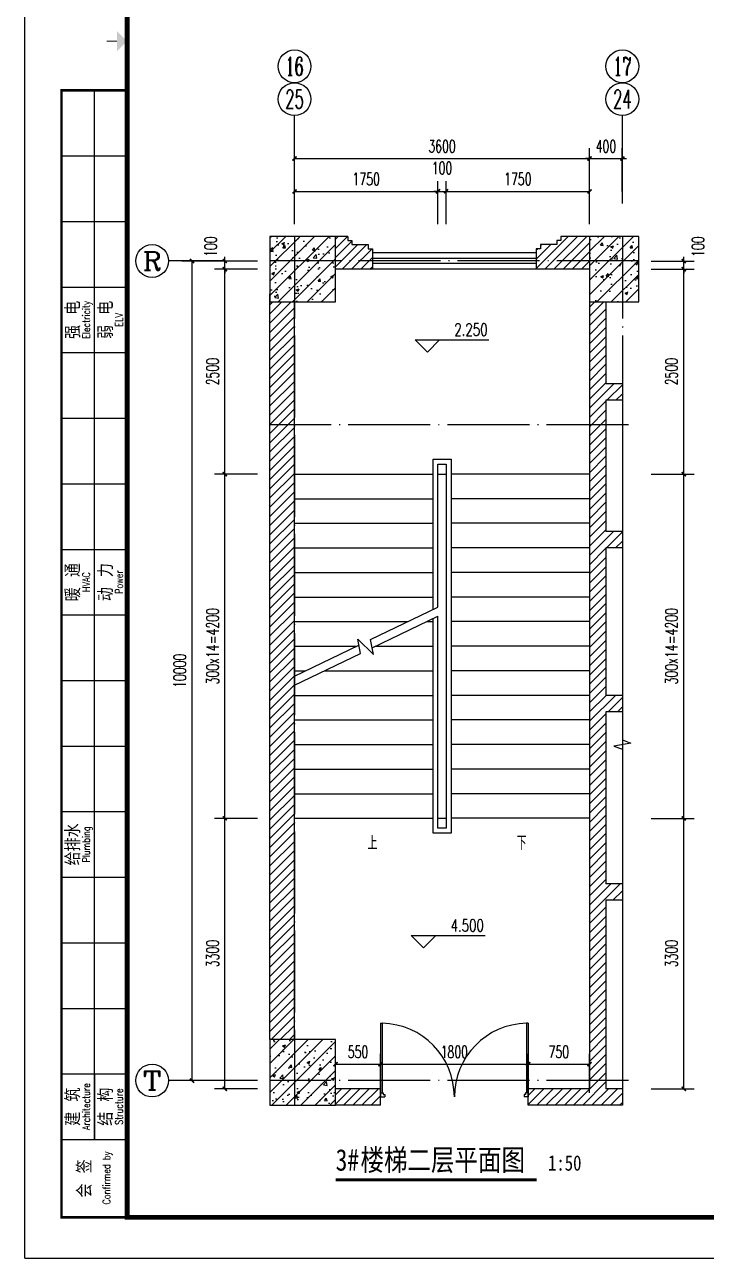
# Model space of a CAD drawing. Extents: x 307762 to 522490, y -326758 to -245675.
# Drawn here: x 419095 to 427413, y -275728 to -260676 of the extents above; entities that cross this region are included whole.
import ezdxf
from ezdxf.enums import TextEntityAlignment as Align

# ---------------------------------------------------------------- set-up
doc = ezdxf.new("R2010")
doc.units = 0
doc.header["$LTSCALE"] = 1000
doc.header["$MEASUREMENT"] = 0
doc.linetypes.add('DOTE', pattern=[2.42, 2, -0.2, 0.02, -0.2])
doc.layers.get('0').update_dxf_attribs({"linetype": 'CONTINUOUS'})
doc.layers.get('Defpoints').update_dxf_attribs({"color": 6, "linetype": 'CONTINUOUS'})
for name, color, linetype in [('A-墙线', 2, 'CONTINUOUS'), ('A-外窗', 145, 'CONTINUOUS'), ('A-门', 167, 'CONTINUOUS'), ('AXIS', 3, 'CONTINUOUS'), ('AXIS_TEXT', 7, 'CONTINUOUS'), ('COLUMN', 2, 'CONTINUOUS'), ('DIM_ELEV', 3, 'CONTINUOUS'), ('DIM_SYMB', 3, 'CONTINUOUS'), ('DOTE', 1, 'DOTE'), ('PUB_DIM', 3, 'CONTINUOUS'), ('PUB_HATCH', 250, 'CONTINUOUS'), ('PUB_TEXT', 7, 'CONTINUOUS'), ('STAIR', 4, 'CONTINUOUS'), ('图框', 85, 'CONTINUOUS')]:
    doc.layers.add(name, color=color, linetype=linetype)
doc.styles.add('_TCH_AXIS', font='COMPLEX', dxfattribs={"bigfont": 'GBCBIG'})
doc.styles.add('_TCH_DIM', font='SIMPLEX', dxfattribs={"bigfont": 'GBCBIG'})
doc.styles.add('COMPLEX', font='COMPLEX')
doc.styles.add('DIM_FONT', font='SIMPLEX.shx', dxfattribs={"width": 0.65})
doc.styles.add('TKZ2_tjkts.shx', font='tjromant.shx', dxfattribs={"bigfont": 'tjkts.shx'})
doc.styles.add('房间名称', font='simhei.ttf', dxfattribs={"width": 0.8})
doc.dimstyles.new('DIMN50', dxfattribs={"dimscale": 0.5, "dimtxt": 300, "dimasz": 100, "dimexe": 250, "dimexo": 300, "dimgap": 150, "dimtad": 1, "dimdec": 0, "dimzin": 0, "dimdsep": 46, "dimtxsty": 'DIM_FONT', "dimblk": 'ARCHTICK', "dimcen": 0.09, "dimclrt": 7, "dimazin": 2, "dimtfac": 1, "dimtdec": 0, "dimtix": 1, "dimtmove": 2, "dimatfit": 3, "dimfxl": 0, "dimtolj": 1, "dimtzin": 0, "dimarcsym": 0})
pattern_1 = [(45, (0, 0), (-88.388348, 88.388348), []), (50, (0, 0), (358.63009, -31.37607), [37.5, -412.5]), (355, (0, 0), (-69.37567, 376.09607), [30, -330]), (100.4514, (29.9, -2.6), (289.2547, 344.71977), [31.8701, -350.57106]), (46.1842, (0, 100), (533.62052, -82.7595), [56.25, -618.75]), (96.6356, (44.47, 93.1), (467.33135, 487.05894), [47.80514, -525.8565]), (351.1842, (0, 100), (467.331, 487.0593), [45, -495]), (21, (50, 75), (298.45353, -201.30945), [37.5, -412.5]), (326, (50, 75), (121.65767, 362.57502), [30, -330]), (71.4514, (74.87, 58.22), (420.11131, 161.26525), [31.8701, -350.57106]), (37.5, (0, 0), (6.079928, 166.446927), [0, -326, 0, -335, 0, -331.25]), (7.5, (0, 0), (131.53477, 197.205856), [0, -191, 0, -318.5, 0, -126.25]), (327.5, (-111.5, 0), (266.911218, -11.277436), [0, -125, 0, -390, 0, -517.5]), (317.5, (-161.5, 0), (291.59308, 50.05249), [0, -162.5, 0, -259, 0, -367.5])]

# ---------------------------------------------------------------- blocks, each defined once
blk = doc.blocks.new('m1800')
at = {"layer": 'A-墙线'}
for p, q in [((-900, -100), (-900, 100)), ((900, -100), (900, 100))]:
    blk.add_line(p, q, dxfattribs=at)
at = {"layer": 'A-门'}
for p, q in [((-900, 900), (-900, 0)), ((-900, 900), (-880, 900)), ((-880, 900), (-880, 50)), ((880, 900), (880, 50)), ((900, 900), (880, 900)), ((900, 900), (900, 0)), ((-900, 50), (-870, 50)), ((-900, 0), (-850, 0)), ((-870, 50), (-870, 30)), ((-870, 30), (-850, 30)), ((-850, 30), (-850, 0)), ((850, 30), (850, 0)), ((870, 30), (850, 30)), ((900, 0), (850, 0)), ((870, 50), (870, 30)), ((900, 50), (870, 50))]:
    blk.add_line(p, q, dxfattribs=at)
for centre, start, end in [((-900, 0), 0, 88.7267), ((900, 0), 91.2733, 180)]:
    blk.add_arc(centre, 900, start, end, dxfattribs=at)
blk = doc.blocks.new('TJAD_TK_A1')
for p, q in [((517.38, 385.45), (517.38, 641.45)), ((509.38, 625.45), (525.38, 625.45)), ((509.38, 609.45), (525.38, 609.45)), ((509.38, 593.45), (525.38, 593.45)), ((509.38, 577.45), (525.38, 577.45)), ((509.38, 561.45), (525.38, 561.45)), ((509.38, 545.45), (525.38, 545.45)), ((509.38, 529.45), (525.38, 529.45)), ((509.38, 513.45), (525.38, 513.45)), ((509.38, 497.45), (525.38, 497.45)), ((509.38, 481.45), (525.38, 481.45)), ((509.38, 465.45), (525.38, 465.45)), ((509.38, 449.45), (525.38, 449.45)), ((509.38, 433.45), (525.38, 433.45)), ((509.38, 417.45), (525.38, 417.45)), ((509.38, 401.45), (525.38, 401.45)), ((517.38, 401.45), (517.38, 385.45)), ((509.38, 385.45), (525.38, 385.45))]:
    blk.add_line(p, q)
at = {"layer": '图框'}
for q in [(500.38, 950.45), (1341.38, 356.45)]:
    blk.add_line((500.38, 356.45), q, dxfattribs=at)
at = {"layer": '图框', "const_width": 1.2}
blk.add_lwpolyline([(1331.38, 940.45), (525.38, 940.45), (525.38, 366.45), (1331.38, 366.45)], close=True, dxfattribs=at)
at = {"layer": '图框'}
for points, const_width in [([(522.88, 653.45), (520.38, 653.45)], 0.3), ([(525.38, 366.45), (509.38, 366.45), (509.38, 641.45), (525.38, 641.45)], 0.6)]:
    blk.add_lwpolyline(points, dxfattribs=dict(at, const_width=const_width))
blk.add_solid([(522.88, 650.95), (522.88, 655.95), (525.38, 653.45)], dxfattribs=at)
at = {"style": 'TKZ2_tjkts.shx', "width": 0.8}
for s, p in [('Electricity', (515.4, 585.45)), ('ELV', (523.4, 585.45)), ('HVAC', (515.4, 521.45)), ('Power', (523.4, 521.45)), ('Plumbing', (515.4, 457.45)), ('Architecture', (515.4, 393.45)), ('Structure', (523.4, 393.45)), ('Confirmed by', (520.33, 376.06))]:
    blk.add_text(s, height=1.8, rotation=90, dxfattribs=at).set_placement(p, align=Align.MIDDLE_CENTER)
at = {"style": 'TKZ2_tjkts.shx'}
for s, p in [('强 电', (512.17, 585.45)), ('弱 电', (520.17, 585.45)), ('暖 通', (512.17, 521.45)), ('动 力', (520.17, 521.45)), ('给排水', (512.17, 457.45)), ('建 筑', (512.17, 393.45)), ('结 构', (520.17, 393.45)), ('会 签', (515, 375.95))]:
    blk.add_text(s, height=3.6, rotation=90, dxfattribs=at).set_placement(p, align=Align.MIDDLE_CENTER)
blk = doc.blocks.new('_ArchTick')
at = {"color": 0, "linetype": 'ByBlock', "const_width": 0.4}
blk.add_lwpolyline([(-0.5, -0.5), (0.5, 0.5)], dxfattribs=at)
blk = doc.blocks.new('*D262')
at = {"layer": 'Defpoints', "color": 0}
for p in [(423438, -273359), (422888, -273860), (423438, -273860)]:
    blk.add_point(p, dxfattribs=at)
at = {"layer": 'PUB_DIM', "color": 0, "lineweight": -2}
for p, q in [((422888, -273710), (422888, -273234)), ((423438, -273710), (423438, -273234)), ((422888, -273359), (423438, -273359))]:
    blk.add_line(p, q, dxfattribs=at)
at = {"layer": 'PUB_DIM', "color": 0, "lineweight": -2, "xscale": 50, "yscale": 50, "zscale": 50, "rotation": 180}
blk.add_blockref('_ArchTick', (422888, -273359), dxfattribs=at)
at = {"layer": 'PUB_DIM', "color": 0, "lineweight": -2, "xscale": 50, "yscale": 50, "zscale": 50}
blk.add_blockref('_ArchTick', (423438, -273359), dxfattribs=at)
at = {"layer": 'PUB_DIM', "color": 7, "insert": (423163, -273209), "char_height": 150, "attachment_point": 5, "style": 'DIM_FONT'}
blk.add_mtext('\\A1;550', dxfattribs=at)
blk = doc.blocks.new('*D263')
at = {"layer": 'Defpoints', "color": 0}
for p in [(425238, -273359), (423438, -273860), (425238, -273860)]:
    blk.add_point(p, dxfattribs=at)
at = {"layer": 'PUB_DIM', "color": 0, "lineweight": -2}
for p, q in [((423438, -273710), (423438, -273234)), ((425238, -273710), (425238, -273234)), ((423438, -273359), (425238, -273359))]:
    blk.add_line(p, q, dxfattribs=at)
at = {"layer": 'PUB_DIM', "color": 0, "lineweight": -2, "xscale": 50, "yscale": 50, "zscale": 50, "rotation": 180}
blk.add_blockref('_ArchTick', (423438, -273359), dxfattribs=at)
at = {"layer": 'PUB_DIM', "color": 0, "lineweight": -2, "xscale": 50, "yscale": 50, "zscale": 50}
blk.add_blockref('_ArchTick', (425238, -273359), dxfattribs=at)
at = {"layer": 'PUB_DIM', "color": 7, "insert": (424338, -273209), "char_height": 150, "attachment_point": 5, "style": 'DIM_FONT'}
blk.add_mtext('\\A1;1800', dxfattribs=at)
blk = doc.blocks.new('*D264')
at = {"layer": 'Defpoints', "color": 0}
for p in [(425988, -273359), (425238, -273860), (425988, -273860)]:
    blk.add_point(p, dxfattribs=at)
at = {"layer": 'PUB_DIM', "color": 0, "lineweight": -2}
for p, q in [((425238, -273710), (425238, -273234)), ((425988, -273710), (425988, -273234)), ((425238, -273359), (425988, -273359))]:
    blk.add_line(p, q, dxfattribs=at)
at = {"layer": 'PUB_DIM', "color": 0, "lineweight": -2, "xscale": 50, "yscale": 50, "zscale": 50, "rotation": 180}
blk.add_blockref('_ArchTick', (425238, -273359), dxfattribs=at)
at = {"layer": 'PUB_DIM', "color": 0, "lineweight": -2, "xscale": 50, "yscale": 50, "zscale": 50}
blk.add_blockref('_ArchTick', (425988, -273359), dxfattribs=at)
at = {"layer": 'PUB_DIM', "color": 7, "insert": (425613, -273209), "char_height": 150, "attachment_point": 5, "style": 'DIM_FONT'}
blk.add_mtext('\\A1;750', dxfattribs=at)
blk = doc.blocks.new('*D723')
at = {"layer": 'AXIS', "color": 0, "lineweight": -2}
for p, q in [((426738, -270360), (427263, -270360)), ((427138, -273660), (427138, -270360)), ((426738, -273660), (427263, -273660))]:
    blk.add_line(p, q, dxfattribs=at)
at = {"layer": 'Defpoints', "color": 0}
for p in [(426588, -270360), (427138, -270360), (426588, -273660)]:
    blk.add_point(p, dxfattribs=at)
at = {"layer": 'AXIS', "color": 0, "lineweight": -2, "xscale": 50, "yscale": 50, "zscale": 50}
for p, rotation in [((427138, -270360), 90), ((427138, -273660), 270)]:
    blk.add_blockref('_ArchTick', p, dxfattribs=dict(at, rotation=rotation))
at = {"layer": 'AXIS', "color": 7, "insert": (426988, -272010), "char_height": 150, "attachment_point": 5, "rotation": 90, "style": 'DIM_FONT'}
blk.add_mtext('\\A1;3300', dxfattribs=at)
blk = doc.blocks.new('*D724')
at = {"layer": 'AXIS', "color": 0, "lineweight": -2}
for p, q in [((426738, -266160), (427263, -266160)), ((427138, -270360), (427138, -266160)), ((426738, -270360), (427263, -270360))]:
    blk.add_line(p, q, dxfattribs=at)
at = {"layer": 'Defpoints', "color": 0}
for p in [(426588, -266160), (427138, -266160), (426588, -270360)]:
    blk.add_point(p, dxfattribs=at)
at = {"layer": 'AXIS', "color": 0, "lineweight": -2, "xscale": 50, "yscale": 50, "zscale": 50}
for p, rotation in [((427138, -266160), 90), ((427138, -270360), 270)]:
    blk.add_blockref('_ArchTick', p, dxfattribs=dict(at, rotation=rotation))
at = {"layer": 'AXIS', "color": 7, "insert": (426988, -268260), "char_height": 150, "attachment_point": 5, "rotation": 90, "style": 'DIM_FONT'}
blk.add_mtext('\\A1;300x14=4200', dxfattribs=at)
blk = doc.blocks.new('*D725')
at = {"layer": 'AXIS', "color": 0, "lineweight": -2}
for p, q in [((426738, -263660), (427263, -263660)), ((427138, -266160), (427138, -263660)), ((426738, -266160), (427263, -266160))]:
    blk.add_line(p, q, dxfattribs=at)
at = {"layer": 'Defpoints', "color": 0}
for p in [(426588, -263660), (427138, -263660), (426588, -266160)]:
    blk.add_point(p, dxfattribs=at)
at = {"layer": 'AXIS', "color": 0, "lineweight": -2, "xscale": 50, "yscale": 50, "zscale": 50}
for p, rotation in [((427138, -263660), 90), ((427138, -266160), 270)]:
    blk.add_blockref('_ArchTick', p, dxfattribs=dict(at, rotation=rotation))
at = {"layer": 'AXIS', "color": 7, "insert": (426988, -264910), "char_height": 150, "attachment_point": 5, "rotation": 90, "style": 'DIM_FONT'}
blk.add_mtext('\\A1;2500', dxfattribs=at)
blk = doc.blocks.new('*D726')
at = {"layer": 'AXIS', "color": 0, "lineweight": -2}
for p, q in [((427138, -263560), (427138, -263510)), ((426738, -263560), (427263, -263560)), ((426738, -263660), (427263, -263660)), ((427138, -263660), (427138, -263560)), ((427138, -263660), (427138, -263710))]:
    blk.add_line(p, q, dxfattribs=at)
at = {"layer": 'Defpoints', "color": 0}
for p in [(426588, -263560), (426588, -263660), (427138, -263560)]:
    blk.add_point(p, dxfattribs=at)
at = {"layer": 'AXIS', "color": 0, "lineweight": -2, "xscale": 50, "yscale": 50, "zscale": 50}
for p, rotation in [((427138, -263560), 270), ((427138, -263660), 90)]:
    blk.add_blockref('_ArchTick', p, dxfattribs=dict(at, rotation=rotation))
at = {"layer": 'AXIS', "color": 7, "insert": (427311, -263385), "char_height": 150, "attachment_point": 5, "rotation": 90, "style": 'DIM_FONT'}
blk.add_mtext('\\A1;100', dxfattribs=at)
blk = doc.blocks.new('*D817')
at = {"layer": 'AXIS', "color": 0, "lineweight": -2}
for p, q in [((422388, -262710), (422388, -262185)), ((425988, -262710), (425988, -262185)), ((422388, -262310), (425988, -262310))]:
    blk.add_line(p, q, dxfattribs=at)
at = {"layer": 'Defpoints', "color": 0}
for p in [(425988, -262310), (422388, -262860), (425988, -262860)]:
    blk.add_point(p, dxfattribs=at)
at = {"layer": 'AXIS', "color": 0, "lineweight": -2, "xscale": 50, "yscale": 50, "zscale": 50, "rotation": 180}
blk.add_blockref('_ArchTick', (422388, -262310), dxfattribs=at)
at = {"layer": 'AXIS', "color": 0, "lineweight": -2, "xscale": 50, "yscale": 50, "zscale": 50}
blk.add_blockref('_ArchTick', (425988, -262310), dxfattribs=at)
at = {"layer": 'AXIS', "color": 7, "insert": (424188, -262160), "char_height": 150, "attachment_point": 5, "style": 'DIM_FONT'}
blk.add_mtext('\\A1;3600', dxfattribs=at)
blk = doc.blocks.new('*D818')
at = {"layer": 'AXIS', "color": 0, "lineweight": -2}
for p, q in [((425988, -262710), (425988, -262185)), ((426388, -262710), (426388, -262185)), ((425988, -262310), (425938, -262310)), ((425988, -262310), (426388, -262310)), ((426388, -262310), (426438, -262310))]:
    blk.add_line(p, q, dxfattribs=at)
at = {"layer": 'Defpoints', "color": 0}
for p in [(426388, -262310), (425988, -262860), (426388, -262860)]:
    blk.add_point(p, dxfattribs=at)
at = {"layer": 'AXIS', "color": 0, "lineweight": -2, "xscale": 50, "yscale": 50, "zscale": 50}
blk.add_blockref('_ArchTick', (425988, -262310), dxfattribs=at)
at = {"layer": 'AXIS', "color": 0, "lineweight": -2, "xscale": 50, "yscale": 50, "zscale": 50, "rotation": 180}
blk.add_blockref('_ArchTick', (426388, -262310), dxfattribs=at)
at = {"layer": 'AXIS', "color": 7, "insert": (426188, -262160), "char_height": 150, "attachment_point": 5, "style": 'DIM_FONT'}
blk.add_mtext('\\A1;400', dxfattribs=at)
blk = doc.blocks.new('*D819')
at = {"layer": 'AXIS', "color": 0, "lineweight": -2}
for p, q in [((422388, -263110), (422388, -262585)), ((424138, -263110), (424138, -262585)), ((422388, -262710), (424138, -262710))]:
    blk.add_line(p, q, dxfattribs=at)
at = {"layer": 'Defpoints', "color": 0}
for p in [(424138, -262710), (422388, -263260), (424138, -263260)]:
    blk.add_point(p, dxfattribs=at)
at = {"layer": 'AXIS', "color": 0, "lineweight": -2, "xscale": 50, "yscale": 50, "zscale": 50, "rotation": 180}
blk.add_blockref('_ArchTick', (422388, -262710), dxfattribs=at)
at = {"layer": 'AXIS', "color": 0, "lineweight": -2, "xscale": 50, "yscale": 50, "zscale": 50}
blk.add_blockref('_ArchTick', (424138, -262710), dxfattribs=at)
at = {"layer": 'AXIS', "color": 7, "insert": (423263, -262560), "char_height": 150, "attachment_point": 5, "style": 'DIM_FONT'}
blk.add_mtext('\\A1;1750', dxfattribs=at)
blk = doc.blocks.new('*D820')
at = {"layer": 'AXIS', "color": 0, "lineweight": -2}
for p, q in [((424138, -263110), (424138, -262585)), ((424238, -263110), (424238, -262585)), ((424138, -262710), (424088, -262710)), ((424138, -262710), (424238, -262710)), ((424238, -262710), (424288, -262710))]:
    blk.add_line(p, q, dxfattribs=at)
at = {"layer": 'Defpoints', "color": 0}
for p in [(424238, -262710), (424138, -263260), (424238, -263260)]:
    blk.add_point(p, dxfattribs=at)
at = {"layer": 'AXIS', "color": 0, "lineweight": -2, "xscale": 50, "yscale": 50, "zscale": 50}
blk.add_blockref('_ArchTick', (424138, -262710), dxfattribs=at)
at = {"layer": 'AXIS', "color": 0, "lineweight": -2, "xscale": 50, "yscale": 50, "zscale": 50, "rotation": 180}
blk.add_blockref('_ArchTick', (424238, -262710), dxfattribs=at)
at = {"layer": 'AXIS', "color": 7, "insert": (424188, -262426), "char_height": 150, "attachment_point": 5, "style": 'DIM_FONT'}
blk.add_mtext('\\A1;100', dxfattribs=at)
blk = doc.blocks.new('*D821')
at = {"layer": 'AXIS', "color": 0, "lineweight": -2}
for p, q in [((424238, -263110), (424238, -262585)), ((425988, -263110), (425988, -262585)), ((424238, -262710), (425988, -262710))]:
    blk.add_line(p, q, dxfattribs=at)
at = {"layer": 'Defpoints', "color": 0}
for p in [(425988, -262710), (424238, -263260), (425988, -263260)]:
    blk.add_point(p, dxfattribs=at)
at = {"layer": 'AXIS', "color": 0, "lineweight": -2, "xscale": 50, "yscale": 50, "zscale": 50, "rotation": 180}
blk.add_blockref('_ArchTick', (424238, -262710), dxfattribs=at)
at = {"layer": 'AXIS', "color": 0, "lineweight": -2, "xscale": 50, "yscale": 50, "zscale": 50}
blk.add_blockref('_ArchTick', (425988, -262710), dxfattribs=at)
at = {"layer": 'AXIS', "color": 7, "insert": (425113, -262560), "char_height": 150, "attachment_point": 5, "style": 'DIM_FONT'}
blk.add_mtext('\\A1;1750', dxfattribs=at)
blk = doc.blocks.new('*D822')
at = {"layer": 'AXIS', "color": 0, "lineweight": -2}
for p, q in [((421938, -270360), (421413, -270360)), ((421538, -273660), (421538, -270360)), ((421938, -273660), (421413, -273660))]:
    blk.add_line(p, q, dxfattribs=at)
at = {"layer": 'Defpoints', "color": 0}
for p in [(421538, -270360), (422088, -270360), (422088, -273660)]:
    blk.add_point(p, dxfattribs=at)
at = {"layer": 'AXIS', "color": 0, "lineweight": -2, "xscale": 50, "yscale": 50, "zscale": 50}
for p, rotation in [((421538, -270360), 90), ((421538, -273660), 270)]:
    blk.add_blockref('_ArchTick', p, dxfattribs=dict(at, rotation=rotation))
at = {"layer": 'AXIS', "color": 7, "insert": (421388, -272010), "char_height": 150, "attachment_point": 5, "rotation": 90, "style": 'DIM_FONT'}
blk.add_mtext('\\A1;3300', dxfattribs=at)
blk = doc.blocks.new('*D823')
at = {"layer": 'AXIS', "color": 0, "lineweight": -2}
for p, q in [((421938, -266160), (421413, -266160)), ((421538, -270360), (421538, -266160)), ((421938, -270360), (421413, -270360))]:
    blk.add_line(p, q, dxfattribs=at)
at = {"layer": 'Defpoints', "color": 0}
for p in [(421538, -266160), (422088, -266160), (422088, -270360)]:
    blk.add_point(p, dxfattribs=at)
at = {"layer": 'AXIS', "color": 0, "lineweight": -2, "xscale": 50, "yscale": 50, "zscale": 50}
for p, rotation in [((421538, -266160), 90), ((421538, -270360), 270)]:
    blk.add_blockref('_ArchTick', p, dxfattribs=dict(at, rotation=rotation))
at = {"layer": 'AXIS', "color": 7, "insert": (421388, -268260), "char_height": 150, "attachment_point": 5, "rotation": 90, "style": 'DIM_FONT'}
blk.add_mtext('\\A1;300x14=4200', dxfattribs=at)
blk = doc.blocks.new('*D824')
at = {"layer": 'AXIS', "color": 0, "lineweight": -2}
for p, q in [((421938, -263660), (421413, -263660)), ((421538, -266160), (421538, -263660)), ((421938, -266160), (421413, -266160))]:
    blk.add_line(p, q, dxfattribs=at)
at = {"layer": 'Defpoints', "color": 0}
for p in [(421538, -263660), (422088, -263660), (422088, -266160)]:
    blk.add_point(p, dxfattribs=at)
at = {"layer": 'AXIS', "color": 0, "lineweight": -2, "xscale": 50, "yscale": 50, "zscale": 50}
for p, rotation in [((421538, -263660), 90), ((421538, -266160), 270)]:
    blk.add_blockref('_ArchTick', p, dxfattribs=dict(at, rotation=rotation))
at = {"layer": 'AXIS', "color": 7, "insert": (421388, -264910), "char_height": 150, "attachment_point": 5, "rotation": 90, "style": 'DIM_FONT'}
blk.add_mtext('\\A1;2500', dxfattribs=at)
blk = doc.blocks.new('*D825')
at = {"layer": 'AXIS', "color": 0, "lineweight": -2}
for p, q in [((421538, -263560), (421538, -263510)), ((421938, -263560), (421413, -263560)), ((421938, -263660), (421413, -263660)), ((421538, -263660), (421538, -263560)), ((421538, -263660), (421538, -263710))]:
    blk.add_line(p, q, dxfattribs=at)
at = {"layer": 'Defpoints', "color": 0}
for p in [(421538, -263560), (422088, -263560), (422088, -263660)]:
    blk.add_point(p, dxfattribs=at)
at = {"layer": 'AXIS', "color": 0, "lineweight": -2, "xscale": 50, "yscale": 50, "zscale": 50}
for p, rotation in [((421538, -263560), 270), ((421538, -263660), 90)]:
    blk.add_blockref('_ArchTick', p, dxfattribs=dict(at, rotation=rotation))
at = {"layer": 'AXIS', "color": 7, "insert": (421366, -263385), "char_height": 150, "attachment_point": 5, "rotation": 90, "style": 'DIM_FONT'}
blk.add_mtext('\\A1;100', dxfattribs=at)
blk = doc.blocks.new('*D826')
at = {"layer": 'AXIS', "color": 0, "lineweight": -2}
for p, q in [((421938, -263560), (421013, -263560)), ((421138, -273560), (421138, -263560)), ((421938, -273560), (421013, -273560))]:
    blk.add_line(p, q, dxfattribs=at)
at = {"layer": 'Defpoints', "color": 0}
for p in [(421138, -263560), (422088, -263560), (422088, -273560)]:
    blk.add_point(p, dxfattribs=at)
at = {"layer": 'AXIS', "color": 0, "lineweight": -2, "xscale": 50, "yscale": 50, "zscale": 50}
for p, rotation in [((421138, -263560), 90), ((421138, -273560), 270)]:
    blk.add_blockref('_ArchTick', p, dxfattribs=dict(at, rotation=rotation))
at = {"layer": 'AXIS', "color": 7, "insert": (420988, -268560), "char_height": 150, "attachment_point": 5, "rotation": 90, "style": 'DIM_FONT'}
blk.add_mtext('\\A1;10000', dxfattribs=at)
blk = doc.blocks.new('_AXISO')
blk.add_circle((0, 0), 0.5)
at = {"layer": 'AXIS_TEXT', "style": 'COMPLEX', "width": 1.041667}
blk.add_attdef('A', text='', height=0.56, dxfattribs=at).set_placement((-0.25, -0.28), (0.25, -0.28), align=Align.FIT)

msp = doc.modelspace()

# ---------------------------------------------------------------- hatches: boundary and pattern name
at = {"layer": 'PUB_HATCH'}
h = msp.add_hatch(dxfattribs=at)
h.set_pattern_fill('ANSI31', color=256, scale=50, style=0)
h.set_pattern_definition([(45, (422088.48, -273859.71), (-56.1266, 56.1266), [])])
h.paths.add_polyline_path([(426188.5, -264059.7), (425988.5, -264059.7), (425988.5, -273659.7), (425238.5, -273659.7), (425238.5, -273859.7), (426388.5, -273859.7), (426388.5, -273659.7), (426188.5, -273659.7), (426188.5, -271359.7), (426388.5, -271359.7), (426388.5, -271159.7), (426188.5, -271159.7), (426188.5, -269059.7), (426388.5, -269059.7), (426388.5, -268859.7), (426188.5, -268859.7), (426188.5, -267059.7), (426388.5, -267059.7), (426388.5, -266859.7), (426188.5, -266859.7), (426188.5, -265259.7), (426388.5, -265259.7), (426388.5, -265059.7), (426188.5, -265059.7)])
h.paths.add_polyline_path([(425988.5, -263259.7), (425638.5, -263259.7), (425638.5, -263309.7), (425588.5, -263309.7), (425588.5, -263359.7), (425388.5, -263359.7), (425388.5, -263409.7), (425338.5, -263409.7), (425338.5, -263659.7), (425988.5, -263659.7)])
h.paths.add_polyline_path([(423338.5, -263409.7), (423288.5, -263409.7), (423288.5, -263359.7), (423088.5, -263359.7), (423088.5, -263309.7), (423038.5, -263309.7), (423038.5, -263259.7), (422888.5, -263259.7), (422888.5, -263659.7), (423338.5, -263659.7)])
h.paths.add_polyline_path([(422388.5, -264059.7), (422088.5, -264059.7), (422088.5, -273059.7), (422388.5, -273059.7)])
h.paths.add_polyline_path([(423438.5, -273659.7), (422888.5, -273659.7), (422888.5, -273859.7), (423438.5, -273859.7)])
h = msp.add_hatch(dxfattribs=at)
h.set_pattern_fill('钢筋混凝土', color=256, scale=50, style=0)
h.set_pattern_definition(pattern_1)
h.paths.add_polyline_path([(422888.5, -263259.7), (422088.5, -263259.7), (422088.5, -264059.7), (422888.5, -264059.7)])
h = msp.add_hatch(dxfattribs=at)
h.set_pattern_fill('钢筋混凝土', color=256, scale=50, style=0)
h.set_pattern_definition(pattern_1)
h.paths.add_polyline_path([(426588.5, -263259.7), (425988.5, -263259.7), (425988.5, -264059.7), (426588.5, -264059.7)])
h = msp.add_hatch(dxfattribs=at)
h.set_pattern_fill('钢筋混凝土', color=256, scale=50, style=0)
h.set_pattern_definition(pattern_1)
h.paths.add_polyline_path([(422888.5, -273059.7), (422088.5, -273059.7), (422088.5, -273859.7), (422888.5, -273859.7)])

# ---------------------------------------------------------------- linework, layer by layer
at = {"layer": 'A-墙线'}
for p, q in [((423038.5, -263259.7), (422788.5, -263259.7)), ((423038.5, -263259.7), (423038.5, -263309.7)), ((423038.5, -263309.7), (423088.5, -263309.7)), ((423088.5, -263309.7), (423088.5, -263359.7)), ((423088.5, -263359.7), (423288.5, -263359.7)), ((423288.5, -263359.7), (423288.5, -263409.7)), ((425388.5, -263359.7), (425388.5, -263409.7)), ((425588.5, -263359.7), (425388.5, -263359.7)), ((425588.5, -263309.7), (425588.5, -263359.7)), ((425638.5, -263309.7), (425588.5, -263309.7)), ((425988.5, -263259.7), (425638.5, -263259.7)), ((425638.5, -263259.7), (425638.5, -263309.7)), ((423288.5, -263409.7), (423338.5, -263409.7)), ((423338.5, -263409.7), (423338.5, -263659.7)), ((425388.5, -263409.7), (425338.5, -263409.7)), ((425338.5, -263409.7), (425338.5, -263659.7)), ((423338.5, -263659.7), (422888.5, -263659.7)), ((425988.5, -263659.7), (425338.5, -263659.7)), ((422088.5, -273059.7), (422088.5, -263959.7)), ((422388.5, -273059.7), (422388.5, -264059.7)), ((425988.5, -264059.7), (425988.5, -273659.7)), ((426188.5, -264059.7), (426188.5, -265059.7)), ((426388.5, -265059.7), (426188.5, -265059.7)), ((426188.5, -265259.7), (426188.5, -266859.7)), ((426388.5, -265259.7), (426188.5, -265259.7)), ((426388.5, -266859.7), (426188.5, -266859.7)), ((426388.5, -267059.7), (426188.5, -267059.7)), ((426188.5, -267059.7), (426188.5, -268859.7)), ((426388.5, -268859.7), (426188.5, -268859.7)), ((426188.5, -269059.7), (426188.5, -271159.7)), ((426388.5, -269059.7), (426188.5, -269059.7)), ((426388.5, -271159.7), (426188.5, -271159.7)), ((426188.5, -271359.7), (426188.5, -273659.7)), ((426388.5, -271359.7), (426188.5, -271359.7)), ((423438.5, -273659.7), (422888.5, -273659.7)), ((425988.5, -273659.7), (425238.5, -273659.7)), ((426388.5, -273659.7), (426188.5, -273659.7)), ((423438.5, -273859.7), (422888.5, -273859.7)), ((426388.5, -273859.7), (425238.5, -273859.7))]:
    msp.add_line(p, q, dxfattribs=at)
at = {"layer": 'A-外窗'}
for p, q in [((425338.5, -263459.7), (423338.5, -263459.7)), ((425338.5, -263529.7), (423338.5, -263529.7)), ((425338.5, -263589.7), (423338.5, -263589.7)), ((425338.5, -263659.7), (423338.5, -263659.7))]:
    msp.add_line(p, q, dxfattribs=at)
at = {"layer": 'AXIS'}
for p, q in [((422388.5, -261384.7), (422388.5, -261384.7)), ((426388.5, -261384.7), (426388.5, -261384.7)), ((422388.5, -262859.7), (422388.5, -261784.7)), ((426388.5, -262859.7), (426388.5, -261784.7)), ((421538.5, -263559.7), (420851, -263559.7)), ((421538.5, -273559.7), (420851, -273559.7))]:
    msp.add_line(p, q, dxfattribs=at)
at = {"layer": 'COLUMN'}
for p, q in [((422888.5, -263259.7), (422088.5, -263259.7)), ((422088.5, -263259.7), (422088.5, -264059.7)), ((422888.5, -264059.7), (422888.5, -263259.7)), ((426588.5, -263259.7), (425988.5, -263259.7)), ((425988.5, -263259.7), (425988.5, -264059.7)), ((426588.5, -264059.7), (426588.5, -263259.7)), ((422088.5, -264059.7), (422888.5, -264059.7)), ((425988.5, -264059.7), (426588.5, -264059.7)), ((422888.5, -273059.7), (422088.5, -273059.7)), ((422088.5, -273059.7), (422088.5, -273859.7)), ((422888.5, -273859.7), (422888.5, -273059.7)), ((422088.5, -273859.7), (422888.5, -273859.7))]:
    msp.add_line(p, q, dxfattribs=at)
at = {"layer": 'DIM_ELEV'}
for p, q in [((424008.7, -264670.9), (423858.7, -264520.9)), ((423858.7, -264520.9), (424758.7, -264520.9)), ((424008.7, -264670.9), (424158.7, -264520.9)), ((423963.3, -271941.2), (423813.3, -271791.2)), ((423813.3, -271791.2), (424713.3, -271791.2)), ((423963.3, -271941.2), (424113.3, -271791.2))]:
    msp.add_line(p, q, dxfattribs=at)
at = {"layer": 'DIM_SYMB'}
msp.add_lwpolyline([(426388.5, -265059.7), (426388.5, -269403.5), (426493.5, -269441.7), (426283.5, -269478.7), (426388.5, -269516), (426388.5, -273859.7)], dxfattribs=at)
for points in [[(425146, -270359.7, 0, 0, 0), (425146, -265109.4, 0, 0, 0), (423331, -265109.4, 0, 0, 0), (423331, -267809.7, 40, 0, 0), (423331, -267959.7, 0, 0, 0)], [(423331, -270359.7, 0, 0, 0), (423331, -268709.7, 40, 0, 0), (423331, -268559.7, 0, 0, 0)]]:
    msp.add_lwpolyline(points, format="xyseb", dxfattribs=at)
at = {"layer": 'DIM_SYMB', "const_width": 35}
msp.add_lwpolyline([(422890.2, -274769.9), (425340.8, -274769.9)], dxfattribs=at)
at = {"layer": 'DOTE', "ltscale": 0.5}
for p, q in [((422388.5, -263259.7), (422388.5, -273859.7)), ((426388.5, -263259.7), (426388.5, -273859.7)), ((426588.5, -263559.7), (422088.5, -263559.7)), ((426464.2, -265559.7), (422088.5, -265559.7)), ((426464.2, -273559.7), (422088.5, -273559.7))]:
    msp.add_line(p, q, dxfattribs=at)
at = {"layer": 'STAIR'}
for p, q in [((424078.5, -267813), (424078.5, -265979.7)), ((424078.5, -265979.7), (424298.5, -265979.7)), ((424138.5, -267784.2), (424138.5, -266039.7)), ((424138.5, -266039.7), (424238.5, -266039.7)), ((424238.5, -266039.7), (424238.5, -270479.7)), ((424298.5, -265979.7), (424298.5, -270539.7)), ((422388.5, -268624.2), (422388.5, -266159.7)), ((422388.5, -266159.7), (424078.5, -266159.7)), ((424138.5, -267784.2), (424138.5, -266159.7)), ((424138.5, -266159.7), (424238.5, -266159.7)), ((424238.5, -266159.7), (424238.5, -270359.7)), ((425988.5, -266159.7), (424298.5, -266159.7)), ((425988.5, -266159.7), (425988.5, -270359.7)), ((422388.5, -266459.7), (424078.5, -266459.7)), ((425988.5, -266459.7), (424298.5, -266459.7)), ((422388.5, -266759.7), (424078.5, -266759.7)), ((425988.5, -266759.7), (424298.5, -266759.7)), ((422388.5, -267059.7), (424078.5, -267059.7)), ((425988.5, -267059.7), (424298.5, -267059.7)), ((422388.5, -267359.7), (424078.5, -267359.7)), ((425988.5, -267359.7), (424298.5, -267359.7)), ((422388.5, -267659.7), (424078.5, -267659.7)), ((425988.5, -267659.7), (424298.5, -267659.7)), ((423316.9, -268178.6), (424138.5, -267784.2)), ((423336, -268280.3), (424138.5, -267895.2)), ((424138.5, -270359.7), (424138.5, -267895.2)), ((424138.5, -270479.7), (424138.5, -267895.2)), ((422388.5, -267959.7), (423772.9, -267959.7)), ((424004, -267959.7), (424078.5, -267959.7)), ((424078.5, -270539.7), (424078.5, -267924)), ((425988.5, -267959.7), (424298.5, -267959.7)), ((423192.1, -268349.5), (423159.1, -268174.1)), ((423159.1, -268174.1), (423351.4, -268362.1)), ((423351.4, -268362.1), (423316.9, -268178.6)), ((422388.5, -268624.2), (423172.9, -268247.7)), ((422388.5, -268259.7), (423147.9, -268259.7)), ((422388.5, -268735.2), (423192.1, -268349.5)), ((423379, -268259.7), (424078.5, -268259.7)), ((425988.5, -268259.7), (424298.5, -268259.7)), ((422388.5, -268559.7), (422522.9, -268559.7)), ((422754, -268559.7), (424078.5, -268559.7)), ((425988.5, -268559.7), (424298.5, -268559.7)), ((422388.5, -270359.7), (422388.5, -268735.2)), ((422388.5, -268859.7), (424078.5, -268859.7)), ((425988.5, -268859.7), (424298.5, -268859.7)), ((422388.5, -269159.7), (424078.5, -269159.7)), ((425988.5, -269159.7), (424298.5, -269159.7)), ((422388.5, -269459.7), (424078.5, -269459.7)), ((425988.5, -269459.7), (424298.5, -269459.7)), ((422388.5, -269759.7), (424078.5, -269759.7)), ((425988.5, -269759.7), (424298.5, -269759.7)), ((422388.5, -270059.7), (424078.5, -270059.7)), ((425988.5, -270059.7), (424298.5, -270059.7)), ((422388.5, -270359.7), (424078.5, -270359.7)), ((424138.5, -270359.7), (424238.5, -270359.7)), ((424238.5, -270479.7), (424138.5, -270479.7)), ((425988.5, -270359.7), (424298.5, -270359.7)), ((424298.5, -270539.7), (424078.5, -270539.7))]:
    msp.add_line(p, q, dxfattribs=at)

# ---------------------------------------------------------------- block references
at = {"layer": 'A-门'}
msp.add_blockref('m1800', (424338.5, -273759.7), dxfattribs=at)
at = {"layer": 'AXIS'}
ref = msp.add_blockref('_AXISO', (422388.5, -261184.7), dxfattribs=dict(at, xscale=400, yscale=400, zscale=400))
ref.add_attrib('A', '16', dxfattribs={"layer": 'AXIS_TEXT', "height": 226.27, "style": '_TCH_AXIS', "width": 0.724138}).set_placement((422275.3, -261297.8), (422501.6, -261297.8), align=Align.FIT)
ref = msp.add_blockref('_AXISO', (426388.5, -261184.7), dxfattribs=dict(at, xscale=400, yscale=400, zscale=400))
ref.add_attrib('A', '17', dxfattribs={"layer": 'AXIS_TEXT', "height": 226.27, "style": '_TCH_AXIS', "width": 0.724138}).set_placement((426275.3, -261297.8), (426501.6, -261297.8), align=Align.FIT)
ref = msp.add_blockref('_AXISO', (422388.5, -261584.7), dxfattribs=dict(at, xscale=400, yscale=400, zscale=400))
ref.add_attrib('A', '25', dxfattribs={"layer": 'AXIS_TEXT', "height": 226.27, "style": '_TCH_AXIS', "width": 0.617647}).set_placement((422275.3, -261697.8), (422501.6, -261697.8), align=Align.FIT)
ref = msp.add_blockref('_AXISO', (426388.5, -261584.7), dxfattribs=dict(at, xscale=400, yscale=400, zscale=400))
ref.add_attrib('A', '24', dxfattribs={"layer": 'AXIS_TEXT', "height": 226.27, "style": '_TCH_AXIS', "width": 0.583333}).set_placement((426275.3, -261697.8), (426501.6, -261697.8), align=Align.FIT)
ref = msp.add_blockref('_AXISO', (420651, -263559.7), dxfattribs=dict(at, xscale=400, yscale=400, zscale=400))
ref.add_attrib('A', 'R', dxfattribs={"layer": 'AXIS_TEXT', "height": 226.3, "style": '_TCH_AXIS', "width": 1.166667}).set_placement((420537.8, -263672.8), (420764.1, -263672.8), align=Align.FIT)
ref = msp.add_blockref('_AXISO', (420651, -273559.7), dxfattribs=dict(at, xscale=400, yscale=400, zscale=400))
ref.add_attrib('A', 'T', dxfattribs={"layer": 'AXIS_TEXT', "height": 226.3, "style": '_TCH_AXIS', "width": 1.4}).set_placement((420537.8, -273672.8), (420764.1, -273672.8), align=Align.FIT)
at = {"layer": '图框', "xscale": 50, "yscale": 50, "zscale": 50}
msp.add_blockref('TJAD_TK_A1', (394076.5, -293550.7), dxfattribs=at)

# ---------------------------------------------------------------- texts
at = {"layer": 'PUB_TEXT'}
for s, height, style, width, p in [('2.250', 148.75, '_TCH_DIM', 0.705882, (424338.7, -264470.9)), ('4.500', 148.75, '_TCH_DIM', 0.705882, (424293.3, -271741.2)), ('楼梯二层平面图', 262.87, '房间名称', 0.8, (423192.6, -274658.5)), ('3#', 262.87, '房间名称', 0.8, (422890.2, -274658.5)), ('1:50', 187.76, '房间名称', 0.8, (425480.8, -274658.5))]:
    msp.add_text(s, height=height, dxfattribs=dict(at, style=style, width=width)).set_placement(p)
at = {"layer": 'PUB_TEXT', "style": '_TCH_DIM'}
for s, p in [('上', (423278.9, -270744.7)), ('下', (425098.5, -270744.7))]:
    msp.add_text(s, height=168.8, dxfattribs=at).set_placement(p)

# ---------------------------------------------------------------- dimensions: what is measured, and where the dimension line sits
at = {"layer": 'AXIS'}
for p1, p2, distance, picture, middle in [((422388.5, -262859.7), (425988.5, -262859.7), 550, '*D817', (424188.5, -262159.7)), ((425988.5, -262859.7), (426388.5, -262859.7), 550, '*D818', (426188.5, -262159.7)), ((422388.5, -263259.7), (424138.5, -263259.7), 550, '*D819', (423263.5, -262559.7)), ((424238.5, -263259.7), (425988.5, -263259.7), 550, '*D821', (425113.5, -262559.7)), ((422088.5, -273559.7), (422088.5, -263559.7), 950, '*D826', (420988.5, -268559.7)), ((422088.5, -266159.7), (422088.5, -263659.7), 550, '*D824', (421388.5, -264909.7)), ((426588.5, -266159.7), (426588.5, -263659.7), -550, '*D725', (426988.5, -264909.7)), ((422088.5, -273659.7), (422088.5, -270359.7), 550, '*D822', (421388.5, -272009.7)), ((426588.5, -273659.7), (426588.5, -270359.7), -550, '*D723', (426988.5, -272009.7))]:
    dim = msp.add_aligned_dim(p1=p1, p2=p2, distance=distance, dimstyle='DIMN50', dxfattribs=at)
    dim.commit()
    dim.dimension.update_dxf_attribs({"geometry": picture, "text_midpoint": middle})
for base, p1, p2, angle, picture, middle in [((424238.5, -262709.7), (424138.5, -263259.7), (424238.5, -263259.7), 0, '*D820', (424188.5, -262426)), ((421538.5, -263559.7), (422088.5, -263659.7), (422088.5, -263559.7), 90.00002, '*D825', (421366, -263384.7)), ((427138.5, -263559.7), (426588.5, -263659.7), (426588.5, -263559.7), 89.99998, '*D726', (427311, -263384.7))]:
    dim = msp.add_linear_dim(base=base, p1=p1, p2=p2, angle=angle, dimstyle='DIMN50', dxfattribs=at)
    dim.commit()
    dim.dimension.update_dxf_attribs({"geometry": picture, "text_midpoint": middle, "dimtype": 129})
for p1, p2, distance, picture, middle in [((422088.5, -270359.7), (422088.5, -266159.7), 550, '*D823', (421388.5, -268259.7)), ((426588.5, -270359.7), (426588.5, -266159.7), -550, '*D724', (426988.5, -268259.7))]:
    dim = msp.add_aligned_dim(p1=p1, p2=p2, distance=distance, text='300x14=4200', dimstyle='DIMN50', dxfattribs=at)
    dim.commit()
    dim.dimension.update_dxf_attribs({"geometry": picture, "text_midpoint": middle})
at = {"layer": 'PUB_DIM'}
for p1, p2, picture, middle in [((422888.5, -273859.7), (423438.5, -273859.7), '*D262', (423163.5, -273209.2)), ((423438.5, -273859.7), (425238.5, -273859.7), '*D263', (424338.5, -273209.2)), ((425238.5, -273859.7), (425988.5, -273859.7), '*D264', (425613.5, -273209.2))]:
    dim = msp.add_aligned_dim(p1=p1, p2=p2, distance=500.5, dimstyle='DIMN50', dxfattribs=at)
    dim.commit()
    dim.dimension.update_dxf_attribs({"geometry": picture, "text_midpoint": middle})

doc.saveas('drawing.dxf')
